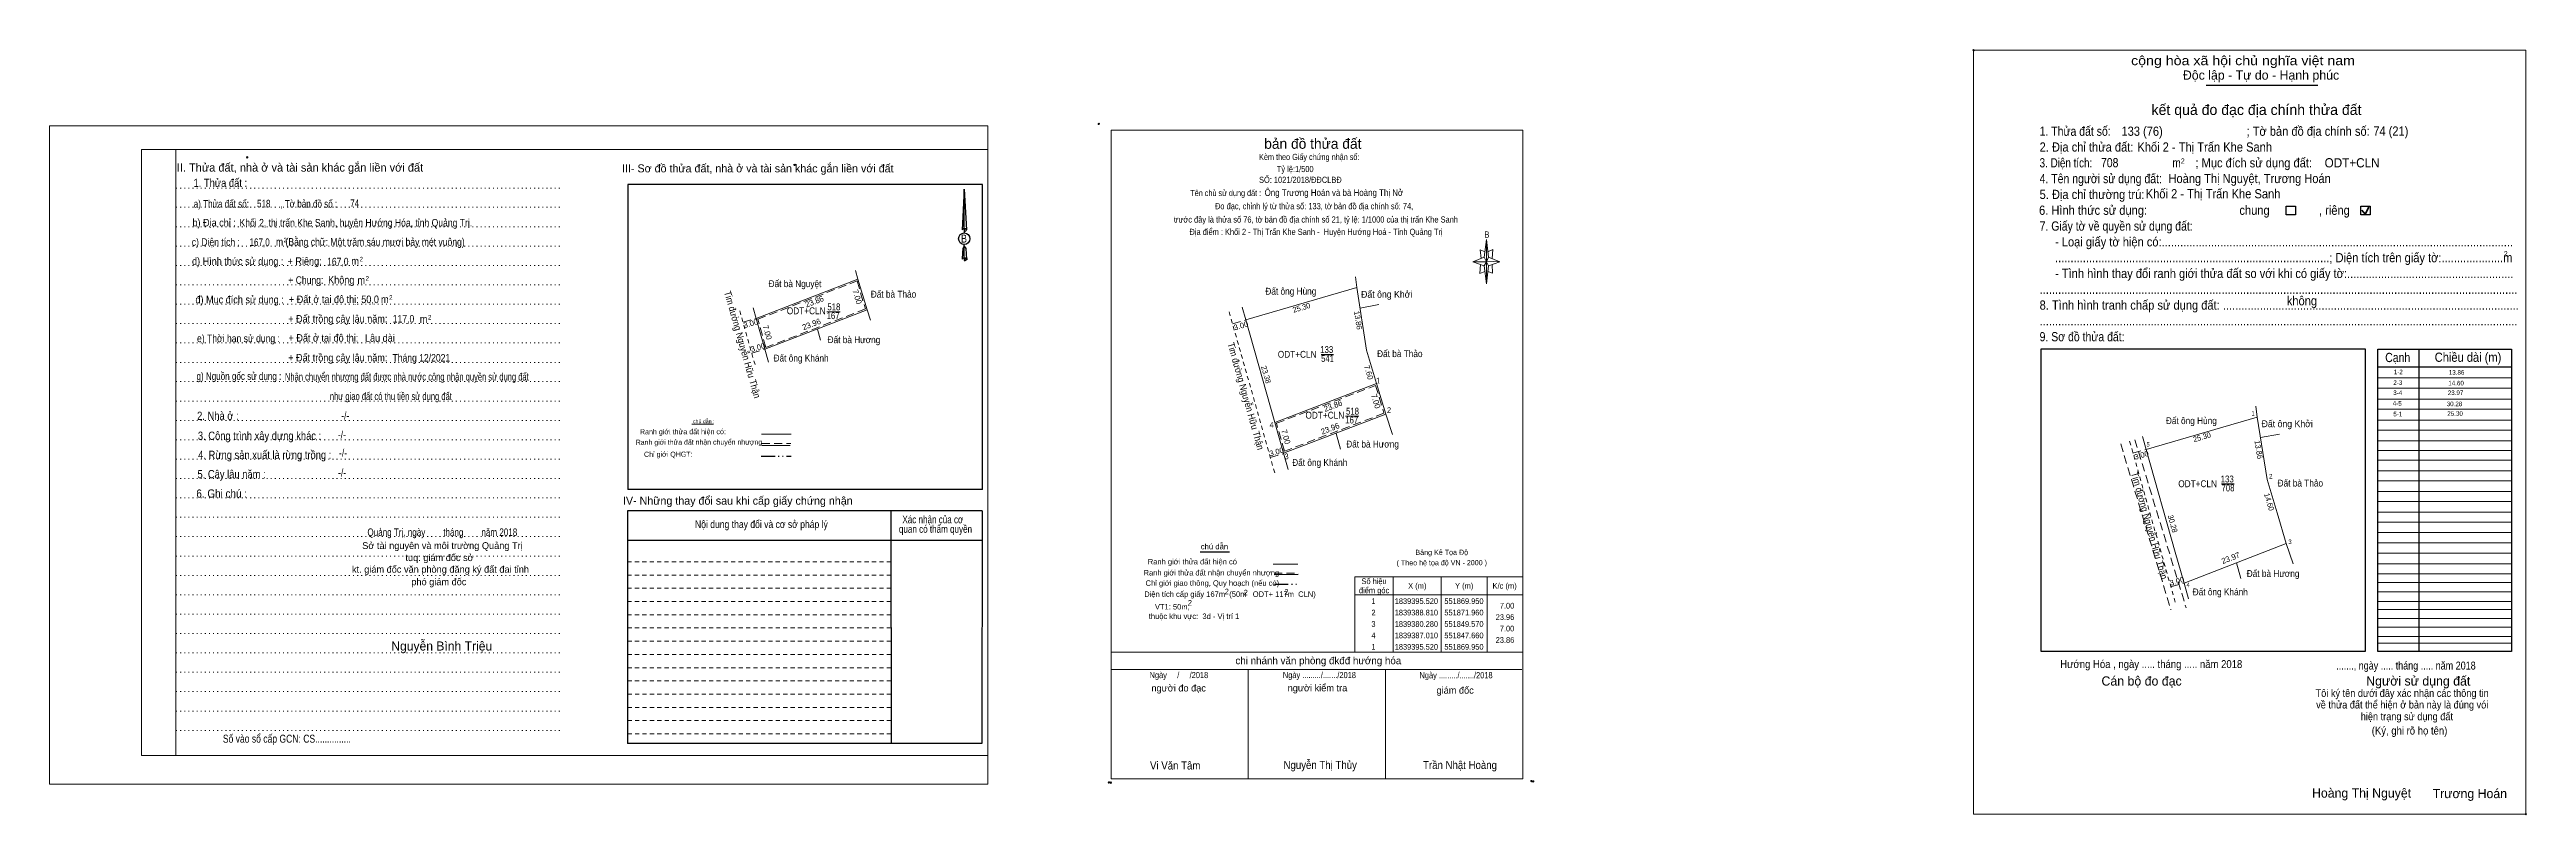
# Model space of a CAD drawing. Header units: metres. Extents: x 550992 to 552121, y 1839301 to 1839469.
# Drawn here: x 551580 to 552121, y 1839301 to 1839469 of the extents above; entities that cross this region are included whole.
import ezdxf
from ezdxf.enums import TextEntityAlignment as Align

# ---------------------------------------------------------------- set-up
doc = ezdxf.new("R2010")
doc.units = ezdxf.units.M
doc.header["$LTSCALE"] = 0.6
doc.header["$PDMODE"] = 32
doc.header["$PDSIZE"] = 0.3
for name, pattern in [('DASH_DOUBLE_DOT', [9.2, 5, -1.2, 0.3, -1.2, 0.3, -1.2]), ('DOTTED', [1.5, 0.3, -1.2]), ('MEDIUM_DASHED', [4.5, 3, -1.5]), ('SHORT_DASHED', [2.7, 1.5, -1.2])]:
    doc.linetypes.add(name, pattern=pattern)
for name, color, linetype, lineweight in [('1', 7, 'DOTTED', 13), ('10', 7, 'Continuous', 13), ('16', 7, 'Continuous', 25), ('18', 7, 'Continuous', 25), ('2', 7, 'SHORT_DASHED', 13), ('28', 7, 'Continuous', 25), ('5', 7, 'Continuous', 13), ('55', 7, 'Continuous', 13), ('63', 7, 'Continuous', 13), ('7', 7, 'Continuous', 13)]:
    doc.layers.add(name, color=color, linetype=linetype, lineweight=lineweight)
for name, color, linetype in [('34', 7, 'Continuous'), ('6', 7, 'Continuous'), ('9', 7, 'Continuous')]:
    doc.layers.add(name, color=color, linetype=linetype)

msp = doc.modelspace()

# ---------------------------------------------------------------- linework, layer by layer
at = {"layer": '1', "linetype": 'Continuous'}
for p, q in [((551599.86, 1839446.68), (551784.96, 1839446.68)), ((551599.86, 1839446.68), (551599.86, 1839314.18)), ((551784.96, 1839446.68), (551784.96, 1839313.06)), ((551599.86, 1839314.18), (551784.96, 1839314.18))]:
    msp.add_line(p, q, dxfattribs=at)
at = {"layer": '1'}
for p, q in [((551607.36, 1839446.68), (551607.36, 1839314.18)), ((551607.36, 1839446.68), (551607.36, 1839314.18)), ((551607.44, 1839438.26), (551691.98, 1839438.26)), ((551607.44, 1839434.04), (551691.98, 1839434.04)), ((551607.44, 1839429.8), (551691.98, 1839429.8)), ((551607.44, 1839425.56), (551691.98, 1839425.56)), ((551607.44, 1839421.32), (551691.98, 1839421.32)), ((551607.44, 1839417.08), (551691.98, 1839417.08)), ((551607.44, 1839412.86), (551691.98, 1839412.86)), ((551607.44, 1839408.62), (551691.98, 1839408.62)), ((551607.44, 1839404.38), (551691.98, 1839404.38)), ((551607.44, 1839400.14), (551691.98, 1839400.14)), ((551607.44, 1839395.92), (551691.98, 1839395.92)), ((551607.44, 1839391.68), (551691.98, 1839391.68)), ((551607.44, 1839387.44), (551691.98, 1839387.44)), ((551607.44, 1839383.2), (551691.98, 1839383.2)), ((551607.44, 1839378.96), (551691.98, 1839378.96)), ((551607.44, 1839374.74), (551691.98, 1839374.74)), ((551607.44, 1839370.5), (551691.98, 1839370.5)), ((551607.44, 1839366.26), (551691.98, 1839366.26)), ((551607.44, 1839362.04), (551691.98, 1839362.04)), ((551607.44, 1839357.8), (551691.98, 1839357.8)), ((551607.44, 1839353.54), (551691.98, 1839353.54)), ((551607.44, 1839349.32), (551691.98, 1839349.32)), ((551607.44, 1839345.1), (551691.98, 1839345.1)), ((551607.44, 1839340.84), (551691.98, 1839340.84)), ((551607.44, 1839336.6), (551691.98, 1839336.6)), ((551607.44, 1839332.38), (551691.98, 1839332.38)), ((551607.44, 1839328.14), (551691.98, 1839328.14)), ((551607.44, 1839323.9), (551691.98, 1839323.9)), ((551607.44, 1839319.66), (551691.98, 1839319.66))]:
    msp.add_line(p, q, dxfattribs=at)
at = {"layer": '1', "linetype": 'Continuous'}
for points in [[(551579.76, 1839307.88), (551784.96, 1839307.88), (551784.96, 1839451.88), (551579.76, 1839451.88)], [(551607.36, 1839446.68), (551784.96, 1839446.68), (551784.96, 1839314.18), (551607.36, 1839314.18)]]:
    msp.add_lwpolyline(points, close=True, dxfattribs=at)
at = {"layer": '1', "linetype": 'MEDIUM_DASHED'}
msp.add_lwpolyline([(551869.74, 1839395.09), (551871.56, 1839389.01), (551849.79, 1839380.71), (551848.05, 1839386.81)], close=True, dxfattribs=at)
at = {"layer": '10'}
for p, q in [((551865.61, 1839416.49), (551865.33, 1839418.85)), ((551865.61, 1839416.49), (551841.32, 1839409.41)), ((551840.52, 1839412.24), (551841.32, 1839409.41)), ((551841.32, 1839409.41), (551847.66, 1839387.01)), ((551866.32, 1839411.99), (551870.47, 1839412.77)), ((551847.66, 1839387.01), (551869.95, 1839395.52)), ((551849.57, 1839380.28), (551871.96, 1839388.81)), ((551863.17, 1839388.4), (551866.07, 1839388.4)), ((552062.52, 1839388.19), (552038.23, 1839381.11)), ((552062.52, 1839388.19), (552062.24, 1839390.55)), ((551862.04, 1839381.16), (551861.08, 1839384.61)), ((552037.43, 1839383.94), (552038.23, 1839381.11)), ((552063.23, 1839383.69), (552067.38, 1839384.47)), ((551849.57, 1839380.28), (551850.59, 1839376.7)), ((552046.51, 1839351.88), (552068.87, 1839360.51)), ((552058.95, 1839352.86), (552057.99, 1839356.31)), ((552046.51, 1839351.88), (552047.5, 1839348.4))]:
    msp.add_line(p, q, dxfattribs=at)
at = {"layer": '10', "linetype": 'SHORT_DASHED'}
for p, q in [((551837.71, 1839411.18), (551847.7, 1839375.88)), ((552034.62, 1839382.88), (552044.61, 1839347.58))]:
    msp.add_line(p, q, dxfattribs=at)
at = {"layer": '10', "linetype": 'MEDIUM_DASHED'}
for p, q in [((551838.44, 1839408.57), (551841.32, 1839409.41)), ((552035.35, 1839380.27), (552038.23, 1839381.11)), ((551846.71, 1839379.36), (551849.6, 1839380.18)), ((552043.62, 1839351.06), (552046.51, 1839351.88))]:
    msp.add_line(p, q, dxfattribs=at)
at = {"layer": '10', "lineweight": 25}
for p, q in [((551857.83, 1839401.85), (551860.54, 1839401.85)), ((552054.74, 1839373.55), (552057.45, 1839373.55))]:
    msp.add_line(p, q, dxfattribs=at)
at = {"layer": '10'}
for points in [[(551867.77, 1839402.8), (551865.61, 1839416.49), (551841.32, 1839409.41)], [(551867.77, 1839402.8), (551869.95, 1839395.52), (551871.96, 1839388.81)], [(552064.68, 1839374.5), (552062.52, 1839388.19), (552038.23, 1839381.11)], [(552038.23, 1839381.11), (552044.6, 1839358.62), (552046.51, 1839351.88)], [(552064.68, 1839374.5), (552066.86, 1839367.22), (552068.87, 1839360.51)]]:
    msp.add_lwpolyline(points, dxfattribs=at)
at = {"layer": '16'}
msp.add_line((551837.78, 1839358.66), (551831.34, 1839358.66), dxfattribs=at)
at = {"layer": '18'}
for p, q in [((551779.78, 1839437.98), (551780.24, 1839429.12)), ((551779.78, 1839437.98), (551780.24, 1839429.12)), ((551779.78, 1839437.98), (551780.24, 1839429.12)), ((551779.4, 1839430.52), (551779.32, 1839429.14)), ((551779.78, 1839429.42), (551779.78, 1839429.08)), ((551779.78, 1839429.08), (551779.78, 1839428.82)), ((551779.78, 1839428.82), (551779.78, 1839428.48)), ((551779.78, 1839428.82), (551779.78, 1839428.48)), ((551779.78, 1839428.82), (551779.78, 1839428.48)), ((551779.78, 1839425.52), (551779.78, 1839425.92)), ((551779.78, 1839425.52), (551779.78, 1839425.92)), ((551779.78, 1839425.52), (551779.78, 1839425.92)), ((551779.78, 1839425.52), (551780.12, 1839425.02)), ((551779.78, 1839425.52), (551780.12, 1839425.02)), ((551779.78, 1839425.52), (551780.12, 1839425.02)), ((551780.12, 1839425.02), (551780.24, 1839422.72)), ((551780.12, 1839425.02), (551780.24, 1839422.72)), ((551780.12, 1839425.02), (551780.24, 1839422.72)), ((551780.24, 1839429.12), (551780.24, 1839429.14)), ((551779.78, 1839423.02), (551779.78, 1839422.68)), ((551779.78, 1839422.68), (551779.78, 1839422.42))]:
    msp.add_line(p, q, dxfattribs=at)
for points in [[(551779.78, 1839429.42), (551779.78, 1839437.98), (551779.4, 1839430.52)], [(551779.78, 1839423.02), (551779.78, 1839425.52), (551779.44, 1839425.02), (551779.4, 1839424.08), (551779.32, 1839422.72)]]:
    msp.add_lwpolyline(points, dxfattribs=at)
msp.add_ellipse((551779.7936, 1839427.1747), major_axis=(0, 1.258), ratio=0.983453, dxfattribs=at)
for centre, start_param, end_param in [((551779.794, 1839429.1132), 1.57079633, 3.07445202), ((551779.794, 1839429.1132), 0.06714063, 1.57079633), ((551779.794, 1839429.1132), 4.71238898, 6.28318531), ((551779.794, 1839422.6927), 2.49106941, 3.07427841), ((551779.794, 1839422.6927), 1.57079633, 2.49106941), ((551779.794, 1839422.6927), 0.06714063, 1.57079633), ((551779.794, 1839422.6927), 4.71238898, 6.28318531)]:
    msp.add_ellipse(centre, major_axis=(0.4535, 0), ratio=0.655448, start_param=start_param, end_param=end_param, dxfattribs=at)
msp.add_point((551780.24, 1839422.72), dxfattribs=at)
at = {"layer": '2'}
for p, q in [((551763.74, 1839353.64), (551706.16, 1839353.64)), ((551763.74, 1839350.74), (551706.16, 1839350.74)), ((551763.74, 1839347.84), (551706.16, 1839347.84)), ((551763.74, 1839344.96), (551706.16, 1839344.96)), ((551763.76, 1839342.06), (551706.16, 1839342.06)), ((551763.76, 1839339.18), (551706.16, 1839339.18)), ((551763.76, 1839336.28), (551706.16, 1839336.28)), ((551763.76, 1839333.38), (551706.16, 1839333.38)), ((551763.76, 1839330.5), (551706.16, 1839330.5)), ((551763.78, 1839327.6), (551706.16, 1839327.6)), ((551763.78, 1839324.7), (551706.16, 1839324.7)), ((551763.78, 1839321.82), (551706.16, 1839321.82)), ((551763.78, 1839318.92), (551706.16, 1839318.92))]:
    msp.add_line(p, q, dxfattribs=at)
at = {"layer": '28'}
for p, q in [((551706.24, 1839439), (551706.24, 1839372.36)), ((551783.76, 1839372.36), (551706.24, 1839372.36)), ((551763.74, 1839367.66), (551763.78, 1839316.78)), ((551783.68, 1839367.66), (551783.64, 1839316.78)), ((551783.68, 1839361.2), (551706.16, 1839361.2)), ((551783.64, 1839316.78), (551706.16, 1839316.78))]:
    msp.add_line(p, q, dxfattribs=at)
at = {"layer": '28', "linetype": 'SHORT_DASHED', "lineweight": 13}
msp.add_line((551763.74, 1839356.52), (551706.16, 1839356.52), dxfattribs=at)
at = {"layer": '28'}
for points in [[(551783.76, 1839372.36), (551783.76, 1839439), (551706.24, 1839439)], [(551783.68, 1839367.66), (551706.16, 1839367.66), (551706.16, 1839316.78)]]:
    msp.add_lwpolyline(points, dxfattribs=at)
msp.add_point((551742.7, 1839443.32), dxfattribs=at)
at = {"layer": '5'}
for p, q in [((551893.5, 1839423.14), (551894, 1839427.04)), ((551893.5, 1839421.24), (551891, 1839422.14)), ((551894.4, 1839421.24), (551894, 1839417.34)), ((551895.3, 1839419.64), (551894.3, 1839420.04)), ((551894.4, 1839423.14), (551896.9, 1839422.14)), ((551895.2, 1839421.54), (551895.3, 1839419.64)), ((551847.32, 1839356), (551852.7, 1839356)), ((551847.52, 1839353.76), (551852.8, 1839353.76)), ((551811.9, 1839336.78), (551901.9, 1839336.78)), ((551811.9, 1839332.98), (551901.7, 1839332.98)), ((551811.9, 1839332.98), (551901.7, 1839332.98)), ((551811.9, 1839332.98), (551901.7, 1839332.98)), ((551841.9, 1839309.08), (551841.9, 1839332.98)), ((551871.9, 1839309.08), (551871.9, 1839332.98))]:
    msp.add_line(p, q, dxfattribs=at)
at = {"layer": '5', "linetype": 'MEDIUM_DASHED'}
msp.add_line((551847.52, 1839354.08), (551852.96, 1839354.08), dxfattribs=at)
at = {"layer": '5', "linetype": 'DASH_DOUBLE_DOT', "lineweight": 25}
msp.add_line((551847.64, 1839351.62), (551852.86, 1839351.62), dxfattribs=at)
at = {"layer": '5'}
for points in [[(551811.9, 1839450.88), (551901.9, 1839450.88), (551901.9, 1839309.08), (551811.9, 1839309.08)], [(551894, 1839427.04), (551894.4, 1839423.14), (551894, 1839422.14)], [(551894, 1839422.14), (551891, 1839422.14), (551893.5, 1839423.14), (551894.4, 1839421.24), (551896.9, 1839422.14), (551894, 1839422.24)], [(551894, 1839422.14), (551894, 1839417.34), (551893.5, 1839421.24)]]:
    msp.add_lwpolyline(points, close=True, dxfattribs=at)
for points in [[(551893.7, 1839424.34), (551892.6, 1839424.74), (551892.8, 1839422.84)], [(551894.3, 1839424.34), (551895.4, 1839424.84), (551895.2, 1839422.84)], [(551894, 1839422.14), (551893.5, 1839423.14), (551891, 1839422.14)], [(551892.7, 1839421.54), (551892.5, 1839419.54), (551893.6, 1839420.04)], [(551894, 1839422.14), (551894.4, 1839421.24), (551896.9, 1839422.14)], [(551901.9, 1839309.08), (551811.9, 1839309.08), (551811.9, 1839332.98)]]:
    msp.add_lwpolyline(points, dxfattribs=at)
for p in [(551809.2, 1839452.28), (551623, 1839444.97), (551811.42, 1839308.3), (551811.82, 1839308.24), (551903.8, 1839308.58), (551904.2, 1839308.5)]:
    msp.add_point(p, dxfattribs=at)
at = {"layer": '55'}
for p, q in [((551720.22, 1839386.62), (551724.96, 1839386.6)), ((551871.96, 1839388.81), (551873.44, 1839384.37)), ((551735.44, 1839384.46), (551741.94, 1839384.46)), ((551735.5, 1839381.98), (551741.74, 1839381.98)), ((551735.5, 1839381.98), (551741.74, 1839381.98)), ((552068.87, 1839360.51), (552070.35, 1839356.07))]:
    msp.add_line(p, q, dxfattribs=at)
at = {"layer": '55', "linetype": 'MEDIUM_DASHED'}
for p, q in [((551735.48, 1839382.42), (551741.88, 1839382.42)), ((552032.66, 1839382.33), (552043.64, 1839346.04)), ((552035.76, 1839383.22), (552046.96, 1839346.48))]:
    msp.add_line(p, q, dxfattribs=at)
at = {"layer": '55', "linetype": 'DASH_DOUBLE_DOT', "lineweight": 25}
msp.add_line((551735.4, 1839379.6), (551741.9, 1839379.6), dxfattribs=at)
at = {"layer": '63'}
for p, q in [((551847.66, 1839387.01), (551849.57, 1839380.28)), ((551865.2, 1839349.28), (551901.9, 1839349.28)), ((551873.6, 1839353.28), (551873.6, 1839336.78)), ((551884.1, 1839353.28), (551884.1, 1839336.78)), ((551894.1, 1839353.28), (551894.1, 1839336.78))]:
    msp.add_line(p, q, dxfattribs=at)
msp.add_lwpolyline([(551865.2, 1839353.28), (551901.9, 1839353.28), (551901.9, 1839336.78), (551865.2, 1839336.78)], close=True, dxfattribs=at)
at = {"layer": '7', "lineweight": 25}
for p, q in [((552051.34, 1839460.73), (552075.77, 1839460.73)), ((552097.83, 1839403.02), (552097.83, 1839336.95)), ((552088.9, 1839399.16), (552118.1, 1839399.16))]:
    msp.add_line(p, q, dxfattribs=at)
at = {"layer": '7', "lineweight": 35}
for p, q in [((552085.41, 1839433.43), (552086.09, 1839432.54)), ((552086.09, 1839432.54), (552086.93, 1839434.04))]:
    msp.add_line(p, q, dxfattribs=at)
at = {"layer": '7'}
for p, q in [((551734.28, 1839409.74), (551756.54, 1839418.34)), ((551736.19, 1839403), (551758.55, 1839411.63)), ((551749.76, 1839411.22), (551752.66, 1839411.22)), ((551758.55, 1839411.63), (551759.3, 1839409.37)), ((551736.19, 1839403), (551736.98, 1839400.22)), ((551748.33, 1839405.03), (551747.67, 1839407.43)), ((552088.9, 1839396.77), (552118.1, 1839396.77)), ((552088.9, 1839394.53), (552118.1, 1839394.53)), ((552088.9, 1839392.09), (552118.1, 1839392.09)), ((552088.9, 1839389.92), (552118.1, 1839389.92)), ((552088.9, 1839387.48), (552118.1, 1839387.48)), ((552088.9, 1839385.31), (552118.1, 1839385.31)), ((552088.9, 1839383.01), (552118.1, 1839383.01)), ((552088.9, 1839380.84), (552118.1, 1839380.84)), ((552088.9, 1839378.74), (552118.1, 1839378.74)), ((552088.9, 1839376.44), (552118.1, 1839376.44)), ((552088.9, 1839374.27), (552118.1, 1839374.27)), ((552088.9, 1839371.9), (552118.1, 1839371.9)), ((552088.9, 1839369.73), (552118.1, 1839369.73)), ((552088.9, 1839367.42), (552118.1, 1839367.42)), ((552088.9, 1839365.19), (552118.1, 1839365.19)), ((552088.9, 1839362.95), (552118.1, 1839362.95)), ((552088.9, 1839360.65), (552118.1, 1839360.65)), ((552088.9, 1839358.41), (552118.1, 1839358.41)), ((552088.9, 1839356.11), (552118.1, 1839356.11)), ((552088.9, 1839353.87), (552118.1, 1839353.87)), ((552088.9, 1839351.99), (552118.1, 1839351.99)), ((552088.9, 1839349.96), (552118.1, 1839349.96)), ((552088.9, 1839347.86), (552118.1, 1839347.86)), ((552088.9, 1839346.12), (552118.1, 1839346.12)), ((552088.9, 1839344.16), (552118.1, 1839344.16)), ((552088.9, 1839342.21), (552118.1, 1839342.21)), ((552088.9, 1839340.18), (552118.1, 1839340.18)), ((552088.9, 1839338.71), (552118.1, 1839338.71))]:
    msp.add_line(p, q, dxfattribs=at)
at = {"layer": '7', "linetype": 'SHORT_DASHED'}
msp.add_line((551730.69, 1839411.42), (551734.09, 1839399.42), dxfattribs=at)
at = {"layer": '7', "linetype": 'MEDIUM_DASHED'}
for p, q in [((551731.4, 1839408.9), (551734.28, 1839409.74)), ((551733.3, 1839402.18), (551736.19, 1839403))]:
    msp.add_line(p, q, dxfattribs=at)
at = {"layer": '7'}
msp.add_lwpolyline([(552000.48, 1839468.39), (552121.25, 1839468.39), (552121.25, 1839301.35), (552000.48, 1839301.35)], close=True, dxfattribs=at)
at = {"layer": '7', "lineweight": 25}
for points in [[(552068.82, 1839434.32), (552070.89, 1839434.32), (552070.89, 1839432.39), (552068.82, 1839432.39)], [(552085.14, 1839434.32), (552087.21, 1839434.32), (552087.21, 1839432.39), (552085.14, 1839432.39)], [(552015.29, 1839403.13), (552086.13, 1839403.13), (552086.13, 1839336.95), (552015.29, 1839336.95)], [(552088.9, 1839403.02), (552118.1, 1839403.02), (552118.1, 1839336.95), (552088.9, 1839336.95)]]:
    msp.add_lwpolyline(points, close=True, dxfattribs=at)
at = {"layer": '7'}
for points in [[(551755.97, 1839420.25), (551756.54, 1839418.34), (551758.55, 1839411.63)], [(551733.62, 1839412.06), (551734.28, 1839409.74), (551736.19, 1839403)]]:
    msp.add_lwpolyline(points, dxfattribs=at)
at = {"layer": '7', "linetype": 'MEDIUM_DASHED'}
msp.add_lwpolyline([(551756.35, 1839417.94), (551758.18, 1839411.81), (551736.39, 1839403.4), (551734.64, 1839409.56)], close=True, dxfattribs=at)
at = {"layer": '7'}
for p in [(552000.48, 1839468.39), (552121.24, 1839301.35)]:
    msp.add_point(p, dxfattribs=at)

# ---------------------------------------------------------------- texts
at = {"layer": '1', "width": 0.9}
msp.add_text('Hướng Hóa , ngày ..... tháng ..... năm 2018', height=1.73, dxfattribs=at).set_placement((552019.45, 1839333.3))
at = {"layer": '10'}
for s, width, p in [('Đất ông Hùng', 0.9, (551851.2, 1839414.94)), ('Đất ông Khởi', 0.95, (551872.165, 1839414.27)), ('133', 0.85, (551859.045, 1839402.19)), ('Đất bà Thảo', 0.9, (551875.03, 1839401.29)), ('541', 0.8, (551859.21, 1839400.23)), ('167', 0.85, (551864.51, 1839386.78)), ('518', 0.85, (551864.68, 1839388.71)), ('Đất ông Hùng', 0.9, (552048.11, 1839386.64)), ('Đất ông Khởi', 0.95, (552069.075, 1839385.97)), ('Đất bà Hương', 0.9, (551869.075, 1839381.52)), ('Đất ông Khánh', 0.9, (551857.52, 1839377.5)), ('133', 0.85, (552055.955, 1839373.89)), ('708', 0.85, (552056.12, 1839371.93)), ('Đất bà Thảo', 0.9, (552071.94, 1839372.99)), ('Đất bà Hương', 0.9, (552065.985, 1839353.22)), ('Đất ông Khánh', 0.9, (552054.43, 1839349.2))]:
    msp.add_text(s, height=1.5, dxfattribs=dict(at, width=width)).set_placement(p, align=Align.CENTER)
for s, height, rotation, p in [('3.00', 1.2, 16.26, (551840.462, 1839407.5664)), ('7.60', 1.2, 286.67, (551867.6381, 1839397.7671)), ('23.86', 1.25, 21.124, (551860.6448, 1839390.0398)), ('7.00', 1.25, 286.676, (551869.187, 1839391.4743)), ('23.96', 1.25, 21.104, (551860.015, 1839385.0791)), ('3.00', 1.2, 16.26, (551848.232, 1839380.0164)), ('7.00', 1.25, 285.822, (551849.512, 1839383.7054)), ('3.00', 1.2, 16.26, (552037.372, 1839379.2664)), ('23.97', 1.25, 21.104, (552056.925, 1839356.7814)), ('3.00', 1.2, 16.26, (552045.142, 1839351.7164))]:
    msp.add_text(s, height=height, rotation=rotation, dxfattribs=at).set_placement(p, align=Align.CENTER)
for s, height, rotation, width, p in [('25.30', 1.2, 16.25, 0.95, (551853.6921, 1839411.5269)), ('13.86', 1.2, 278.966, 0.9, (551865.3166, 1839409.2635)), ('Tim đường Nguyễn Hữu Thận', 1.5, 285.81, 0.9, (551840.6291, 1839392.5493)), ('23.38', 1.2, 285.814, 0.95, (551845.2073, 1839397.3235)), ('25.30', 1.2, 16.25, 0.95, (552050.6021, 1839383.2269)), ('13.86', 1.2, 278.966, 0.9, (552062.2266, 1839380.9635)), ('Tim đường Nguyễn Hữu Thận', 1.5, 285.81, 0.9, (552038.2091, 1839364.2493)), ('14.60', 1.2, 286.67, 0.95, (552064.5519, 1839369.4571)), ('30.28', 1.2, 285.814, 0.95, (552043.4473, 1839364.7035))]:
    msp.add_text(s, height=height, rotation=rotation, dxfattribs=dict(at, width=width)).set_placement(p, align=Align.CENTER)
for s, height, width, p in [('ODT+CLN ', 1.5, 0.9, (551857.32, 1839401.15)), (' 1', 1.25, 0.75, (551870.72, 1839395.52)), (' 4', 1.25, 0.85, (551847.46, 1839385.87)), ('ODT+CLN ', 1.5, 0.9, (551863.37, 1839387.84)), (' 2', 1.25, 0.85, (551873.12, 1839389.08)), (' 3', 1.25, 0.8, (551850.71, 1839378.96)), ('ODT+CLN ', 1.5, 0.9, (552054.23, 1839372.85))]:
    msp.add_text(s, height=height, dxfattribs=dict(at, width=width)).set_placement(p, align=Align.RIGHT)
at = {"layer": '16', "width": 0.8}
for p in [(551837.185, 1839349.45), (551841.345, 1839349.21), (551850.245, 1839349.37), (551829.135, 1839346.98)]:
    msp.add_text('2', height=1.2, dxfattribs=at).set_placement(p, align=Align.CENTER)
at = {"layer": '18'}
for s, height, p in [('II. Thửa đất, nhà ở và tài sản khác gắn liền với đất', 1.8, (551634.52, 1839441.85)), ('Sở tài nguyên và môi trường Quảng Trị', 1.5, (551665.68, 1839359.32)), ('kt. giám đốc văn phòng đăng ký đất đai tỉnh', 1.5, (551665.245, 1839354.14)), ('tuq. giám đốc sở', 1.5, (551665.05, 1839356.69)), ('phó giám đốc', 1.5, (551664.895, 1839351.41)), ('Nguyễn Bình Triệu', 1.98, (551665.525, 1839337.13))]:
    msp.add_text(s, height=height, dxfattribs=at).set_placement(p, align=Align.CENTER)
for s, height, width, p in [('1. Thửa đất :', 1.8, 0.85, (551617.105, 1839438.49)), ('a) Thửa đất số:              , Tờ bản đồ số : ', 1.65, 0.8, (551627.22, 1839433.99)), ('518', 1.65, 0.8, (551626.6, 1839434.03)), ('74', 1.65, 0.8, (551646.485, 1839434.11)), ('b) Địa chỉ : ', 1.65, 0.9, (551616.03, 1839429.87)), (' Khối 2, thị trấn Khe Sanh, huyện Hướng Hóa, tỉnh Quảng Trị.', 1.65, 0.85, (551646.48, 1839429.85)), ('c) Diện tích :                                                   ', 1.65, 0.85, (551629.415, 1839425.63)), ('167,0', 1.65, 0.8, (551625.695, 1839425.59)), (' m', 1.65, 0.85, (551629.795, 1839425.67)), ('2', 1, 0.75, (551631.285, 1839426.39)), ('(Bằng chữ: Một trăm sáu mươi bảy mét vuông)', 1.65, 0.85, (551650.95, 1839425.66)), ('B', 1.728, 0.85, (551779.725, 1839426.34)), ('d) Hình thức sử dụng :', 1.65, 0.9, (551620.915, 1839421.43)), ('+ Riêng: ', 1.65, 0.9, (551635.815, 1839421.45)), ('       + Chung:', 1.65, 0.85, (551633.98, 1839417.31)), ('167,0', 1.65, 0.85, (551642.795, 1839421.35)), ('Không', 1.65, 0.9, (551643.55, 1839417.35)), (' m', 1.65, 0.9, (551646.305, 1839421.49)), ('2', 1, 0.8, (551647.92, 1839422.21)), ('2', 1, 0.8, (551649.25, 1839418)), ('đ) Mục đích sử dụng :', 1.65, 0.9, (551621.325, 1839413.05)), ('+ Đất ở tại đô thị: 50,0', 1.65, 0.9, (551641.945, 1839413.1)), (' m', 1.65, 0.9, (551647.655, 1839417.28)), (' m', 1.65, 0.9, (551652.795, 1839413.11)), ('2', 1, 0.8, (551654.39, 1839413.83)), ('+ Đất trồng cây lâu năm: ', 1.65, 0.9, (551643.07, 1839408.84)), ('117,0', 1.65, 0.85, (551657.165, 1839408.85)), (' m', 1.65, 0.9, (551661.285, 1839408.78)), ('2', 1, 0.8, (551662.88, 1839409.5)), ('e) Thời hạn sử dụng :', 1.65, 0.85, (551621.075, 1839404.56)), ('+ Đất ở tại đô thị:', 1.65, 0.9, (551639.645, 1839404.67)), ('Lâu dài', 1.65, 0.9, (551652, 1839404.64)), ('g) Nguồn gốc sử dụng :', 1.65, 0.8, (551621.17, 1839396.3)), ('Nhận chuyển nhượng đất được nhà nước công nhận quyền sử dụng đất ', 1.65, 0.75, (551658.12, 1839396.17)), ('+ Đất trồng cây lâu năm: ', 1.65, 0.9, (551643.07, 1839400.34)), ('Tháng 12/2021', 1.65, 0.85, (551661.065, 1839400.31)), ('như giao đất có thu tiền sử dụng đất', 1.65, 0.75, (551654.395, 1839391.91)), ('2. Nhà ở :', 1.8, 0.85, (551616.565, 1839387.56)), ('3. Công trình xây dựng khác :', 1.8, 0.85, (551625.68, 1839383.2)), ('4. Rừng sản xuất là rừng trồng :', 1.8, 0.85, (551626.815, 1839379.02)), ('5. Cây lâu năm :', 1.8, 0.85, (551619.56, 1839374.8)), ('6. Ghi chú :', 1.8, 0.9, (551617.405, 1839370.56)), ('Quảng Trị, ngày        tháng        năm 2018', 1.65, 0.8, (551665.655, 1839362.18)), ('Số vào sổ cấp GCN: CS...............', 1.75, 0.8, (551631.65, 1839316.98))]:
    msp.add_text(s, height=height, dxfattribs=dict(at, width=width)).set_placement(p, align=Align.CENTER)
at = {"layer": '2', "width": 0.9}
msp.add_text('Tỷ lệ:1/500', height=1.35, dxfattribs=at).set_placement((551852.15, 1839441.74), align=Align.CENTER)
at = {"layer": '28'}
for s, p in [('III- Sơ đồ thửa đất, nhà ở và tài sản khác gắn liền với đất', (551734.64, 1839441.68)), ('IV- Những thay đổi sau khi cấp giấy chứng nhận', (551730.265, 1839369.02))]:
    msp.add_text(s, height=1.75, dxfattribs=at).set_placement(p, align=Align.CENTER)
for s, width, p in [('-/-', 0.85, (551644.425, 1839387.66)), ('-/-', 0.85, (551643.685, 1839383.46)), ('-/-', 0.85, (551643.945, 1839379.52)), ('-/-', 0.85, (551643.745, 1839375.2)), ('Nội dung thay đổi và cơ sở pháp lý', 0.85, (551735.43, 1839363.92)), (' quan có thẩm quyền', 0.8, (551773.245, 1839362.88)), ('Xác nhận của cơ', 0.8, (551772.915, 1839364.96))]:
    msp.add_text(s, height=1.65, dxfattribs=dict(at, width=width)).set_placement(p, align=Align.CENTER)
at = {"layer": '34', "width": 0.9}
msp.add_text('Ông Trương Hoán và bà Hoàng Thị Nở', height=1.44, dxfattribs=at).set_placement((551845.46, 1839436.54))
at = {"layer": '5'}
for s, height, p in [('bản đồ thửa đất', 2.25, (551856.005, 1839446.84)), ('chi nhánh văn phòng đkđđ hướng hóa', 1.6, (551857.21, 1839334.14)), ('người đo đạc', 1.5, (551826.665, 1839328.18)), ('người kiểm tra', 1.5, (551857.015, 1839328.2)), ('giám đốc', 1.5, (551887.125, 1839327.69))]:
    msp.add_text(s, height=height, dxfattribs=at).set_placement(p, align=Align.CENTER)
for s, height, width, p in [('SỐ: 1021/2018/ĐĐCLBĐ', 1.35, 0.9, (551853.28, 1839439.38)), ('Kèm theo Giấy chứng nhận số:  ', 1.35, 0.85, (551855.665, 1839444.38)), ('Tên chủ sử dụng đất :', 1.35, 0.85, (551836.955, 1839436.5)), ('Đo đạc, chỉnh lý từ thửa số: 133, tờ bản đồ địa chính số: 74, ', 1.35, 0.9, (551856.505, 1839433.62)), ('trước đây là thửa số 76, tờ bản đồ địa chính số 21, tỷ lệ: 1/1000 của thị trấn Khe Sanh', 1.35, 0.9, (551856.685, 1839430.7)), ('Địa điểm : Khối 2 - Thị Trấn Khe Sanh -  Huyện Hướng Hoá - Tỉnh Quảng Trị ', 1.35, 0.9, (551856.935, 1839428)), ('B', 1.378, 0.8, (551894.08, 1839427.4)), ('chú dẫn', 1.2, 1.05, (551834.5, 1839359.26)), ('Ranh giới thửa đất hiện có ', 1.2, 0.9, (551829.885, 1839355.96)), ('Ranh giới thửa đất nhận chuyển nhượng', 1.2, 0.85, (551833.825, 1839353.54)), ('Chỉ giới giao thông, Quy hoạch (nếu có)', 1.2, 0.9, (551834.035, 1839351.28)), ('Diện tích cấp giấy 167m  (50m   ODT+ 117m  CLN)', 1.2, 0.9, (551837.89, 1839348.86)), ('thuộc khu vực:  3d - Vị trí 1', 1.2, 0.9, (551830.025, 1839344.03)), ('VT1: 50m; ', 1.2, 0.9, (551825.51, 1839346.11)), ('Ngày     /     /2018', 1.35, 0.9, (551826.715, 1839331.1)), ('Ngày ........./......./2018', 1.35, 0.9, (551857.44, 1839331.1)), ('Ngày ........./......./2018', 1.35, 0.9, (551887.32, 1839331.06)), ('Vi Văn Tâm', 1.75, 0.9, (551825.915, 1839311.12)), ('Nguyễn Thị Thủy', 1.75, 0.9, (551857.615, 1839311.24)), ('Trần Nhật Hoàng', 1.75, 0.9, (551888.19, 1839311.23))]:
    msp.add_text(s, height=height, dxfattribs=dict(at, width=width)).set_placement(p, align=Align.CENTER)
at = {"layer": '55'}
for s, width, p in [('1-2', 0.85, (552093.36, 1839397.55)), ('13.86', 0.85, (552106.11, 1839397.44)), ('3-4', 0.9, (552093.245, 1839393)), ('2-3', 0.85, (552093.255, 1839395.22)), ('23.97', 0.85, (552105.885, 1839393)), ('14.60', 0.85, (552105.995, 1839395.11)), ('1', 0.65, (552061.6, 1839388.49)), ('4-5', 0.85, (552093.135, 1839390.67)), ('5-1', 0.8, (552093.25, 1839388.34)), ('30.28', 0.85, (552105.655, 1839390.56)), ('25.30', 0.85, (552105.775, 1839388.45)), ('5', 0.75, (552038.655, 1839381.72)), ('2', 0.8, (552065.48, 1839374.73)), ('3', 0.75, (552069.685, 1839360.41)), ('4', 0.8, (552047.415, 1839350.98))]:
    msp.add_text(s, height=1, dxfattribs=dict(at, width=width)).set_placement(p, align=Align.CENTER)
for s, height, rotation, p in [('chú dẫn :', 0.8323, 359.976, (551722.8148, 1839386.8388)), ('Bảng Kê Tọa Độ', 1.13, 0.127, (551884.1988, 1839358.0533))]:
    msp.add_text(s, height=height, rotation=rotation, dxfattribs=at).set_placement(p, align=Align.CENTER)
for s, height, width, p in [('Ranh giới thửa đất hiện có:', 1.13, 0.9, (551718.2638, 1839384.4176)), ('Ranh giới thửa đất nhận chuyển nhượng', 1.12, 0.85, (551721.7688, 1839382.1358)), ('Chỉ giới QHGT:', 1.125, 0.9, (551715.0688, 1839379.4904)), ('( Theo hệ tọa độ VN - 2000 )', 1.13, 0.9, (551884.2088, 1839355.7689))]:
    msp.add_text(s, height=height, rotation=0.127, dxfattribs=dict(at, width=width)).set_placement(p, align=Align.CENTER)
at = {"layer": '6'}
for s, height, width, p in [('Hoàng Thị Nguyệt, Trương Hoán', 2.01, 0.9, (552043.12, 1839439.34)), ('ODT+CLN', 2.016, 0.95, (552077.25, 1839442.77))]:
    msp.add_text(s, height=height, dxfattribs=dict(at, width=width)).set_placement(p)
at = {"layer": '63'}
for s, width, p in [('điểm góc', 0.9, (551869.4, 1839349.66)), ('Số hiệu', 0.85, (551869.4, 1839351.66)), (' 1', 0.75, (551869.05, 1839347.31)), ('1839395.520', 0.85, (551878.65, 1839347.31)), ('X (m)', 0.95, (551878.85, 1839350.66)), ('551869.950', 0.85, (551889.05, 1839347.31)), ('Y (m)', 0.95, (551889.105, 1839350.66)), ('K/c (m)', 0.95, (551897.945, 1839350.66)), (' 3', 0.8, (551869.045, 1839342.31)), (' 2', 0.85, (551869.055, 1839344.81)), ('1839388.810', 0.85, (551878.65, 1839344.81)), ('1839380.280', 0.85, (551878.65, 1839342.31)), ('551871.960', 0.85, (551889.05, 1839344.81)), ('551849.570', 0.85, (551889.05, 1839342.31)), (' 4', 0.85, (551869.05, 1839339.81)), (' 1', 0.75, (551869.05, 1839337.31)), ('1839387.010', 0.85, (551878.65, 1839339.81)), ('1839395.520', 0.85, (551878.65, 1839337.31)), ('551847.660', 0.85, (551889.05, 1839339.81)), ('551869.950', 0.85, (551889.05, 1839337.31))]:
    msp.add_text(s, height=1.25, dxfattribs=dict(at, width=width)).set_placement(p, align=Align.CENTER)
at = {"layer": '63', "width": 0.85}
for s, p in [('23.96', (551900.05, 1839343.81)), ('7.00', (551900.05, 1839346.31)), ('23.86', (551900.05, 1839338.81)), ('7.00', (551900.05, 1839341.31))]:
    msp.add_text(s, height=1.25, dxfattribs=at).set_placement(p, align=Align.RIGHT)
at = {"layer": '7'}
for s, height, width, p in [('cộng hòa xã hội chủ nghĩa việt nam', 2.016, 1.15, (552034.94, 1839465.12)), ('1. Thửa đất số:', 2.016, 0.85, (552014.93, 1839449.68)), ('133 (76)', 2.01, 0.9, (552032.84, 1839449.68)), ('; Tờ bản đồ địa chính số:', 2.016, 0.9, (552060.17, 1839449.68)), ('74 (21)', 2.01, 0.9, (552087.9, 1839449.71)), ('2. Địa chỉ thửa đất:', 2.016, 0.9, (552014.93, 1839446.22)), ('Khối 2 - Thị Trấn Khe Sanh', 2.02, 0.9, (552036.3, 1839446.22)), ('4. Tên người sử dụng đất:', 2.016, 0.85, (552014.93, 1839439.31)), ('3. Diện tích:', 2.016, 0.8, (552014.93, 1839442.77)), ('708', 2.01, 0.85, (552028.35, 1839442.8)), ('m', 2.016, 0.8, (552043.98, 1839442.77)), ('2', 1.152, 0.8, (552045.8, 1839443.57)), ('; Mục đích sử dụng đất:', 2.016, 0.9, (552049, 1839442.77)), ('5. Địa chỉ thường trú:', 2.016, 0.9, (552014.93, 1839435.86)), ('Khối 2 - Thị Trấn Khe Sanh', 2.02, 0.9, (552038.13, 1839436)), ('6. Hình thức sử dụng:', 2.016, 0.9, (552014.81, 1839432.4)), ('7. Giấy tờ về quyền sử dụng đất:', 2.016, 0.85, (552014.93, 1839428.94)), ('chung                , riêng', 2.016, 0.9, (552058.62, 1839432.4)), ('     - Loại giấy tờ hiện có:..................................................................................................................', 2.016, 0.9, (552014.93, 1839425.49)), ('     .........................................................................................; Diện tích trên giấy tờ:....................m', 2.016, 0.9, (552014.93, 1839422.03)), ('2', 1.152, 0.8, (552116.42, 1839423.3)), ('     - Tình hình thay đổi ranh giới thửa đất so với khi có giấy tờ:......................................................', 2.016, 0.9, (552014.93, 1839418.58)), ('8. Tình hình tranh chấp sử dụng đất: ................................................................................................', 2.016, 0.9, (552014.93, 1839411.66)), ('...........................................................................................................................................................', 2.016, 0.9, (552014.93, 1839415.12)), ('không', 2.016, 0.9, (552068.99, 1839412.61)), ('...........................................................................................................................................................', 2.016, 0.9, (552014.93, 1839408.21)), ('9. Sơ đồ thửa đất:', 2.016, 0.85, (552014.93, 1839404.75)), ('Cạnh', 2.016, 0.85, (552090.5, 1839400.2)), ('Chiều dài (m)', 2.016, 0.9, (552101.33, 1839400.26)), ('......., ngày ..... tháng ..... năm 2018', 1.73, 0.85, (552079.79, 1839332.98)), ('(Ký, ghi rõ họ tên)', 1.728, 0.9, (552087.56, 1839318.76))]:
    msp.add_text(s, height=height, dxfattribs=dict(at, width=width)).set_placement(p)
for s, height, p in [('Độc lập - Tự do - Hạnh phúc', 2.016, (552046.26, 1839461.95)), ('Cán bộ đo đạc', 2.016, (552028.46, 1839329.47)), ('Người sử dụng đất', 2.016, (552086.35, 1839329.47)), ('Hoàng Thị Nguyệt', 2.01, (552074.5, 1839304.97)), ('Trương Hoán', 2.01, (552100.88, 1839304.86))]:
    msp.add_text(s, height=height, dxfattribs=at).set_placement(p)
for s, height, p in [('kết quả đo đạc địa chính thửa đất', 2.304, (552062.36, 1839454.23)), ('.', 0.5761, (552121.2461, 1839301.07))]:
    msp.add_text(s, height=height, dxfattribs=at).set_placement(p, align=Align.CENTER)
at = {"layer": '7', "width": 0.9}
msp.add_text('Tim đường Nguyễn Hữu Thận', height=1.5, rotation=285.81, dxfattribs=at).set_placement((551730.5591, 1839403.8393), align=Align.CENTER)
at = {"layer": '7'}
for s, height, width, p in [('Đất bà Nguyệt', 1.5, 0.9, (551742.77, 1839416.59)), ('Đất bà Thảo', 1.5, 0.9, (551764.31, 1839414.3)), ('167', 1.5, 0.85, (551751.1, 1839409.6)), ('518', 1.5, 0.85, (551751.27, 1839411.53)), ('Đất bà Hương', 1.5, 0.9, (551755.665, 1839404.34)), ('Đất ông Khánh', 1.5, 0.9, (551744.11, 1839400.32)), ('Tôi ký tên dưới đây xác nhận các thông tin', 1.665, 0.9, (552094.21, 1839326.99)), ('về thửa đất thể hiện ở bản này là đúng vói', 1.665, 0.9, (552094.225, 1839324.46)), ('hiện trạng sử dụng đất', 1.665, 0.9, (552095.24, 1839321.89))]:
    msp.add_text(s, height=height, dxfattribs=dict(at, width=width)).set_placement(p, align=Align.CENTER)
for s, height, rotation, p in [('23.86', 1.25, 21.124, (551747.2348, 1839412.8598)), ('7.00', 1.25, 286.676, (551755.777, 1839414.2943)), ('3.00', 1.2, 16.26, (551733.252, 1839408.0664)), ('7.00', 1.25, 285.822, (551736.102, 1839406.5254)), ('3.00', 1.2, 16.26, (551734.822, 1839402.8364))]:
    msp.add_text(s, height=height, rotation=rotation, dxfattribs=at).set_placement(p, align=Align.CENTER)
at = {"layer": '7', "width": 0.9}
msp.add_text('ODT+CLN ', height=1.5, dxfattribs=at).set_placement((551749.96, 1839410.66), align=Align.RIGHT)
at = {"layer": '9'}
msp.add_text('23.96', height=1.25, rotation=21.104, dxfattribs=at).set_placement((551746.605, 1839407.8991), align=Align.CENTER)

doc.saveas('drawing.dxf')
